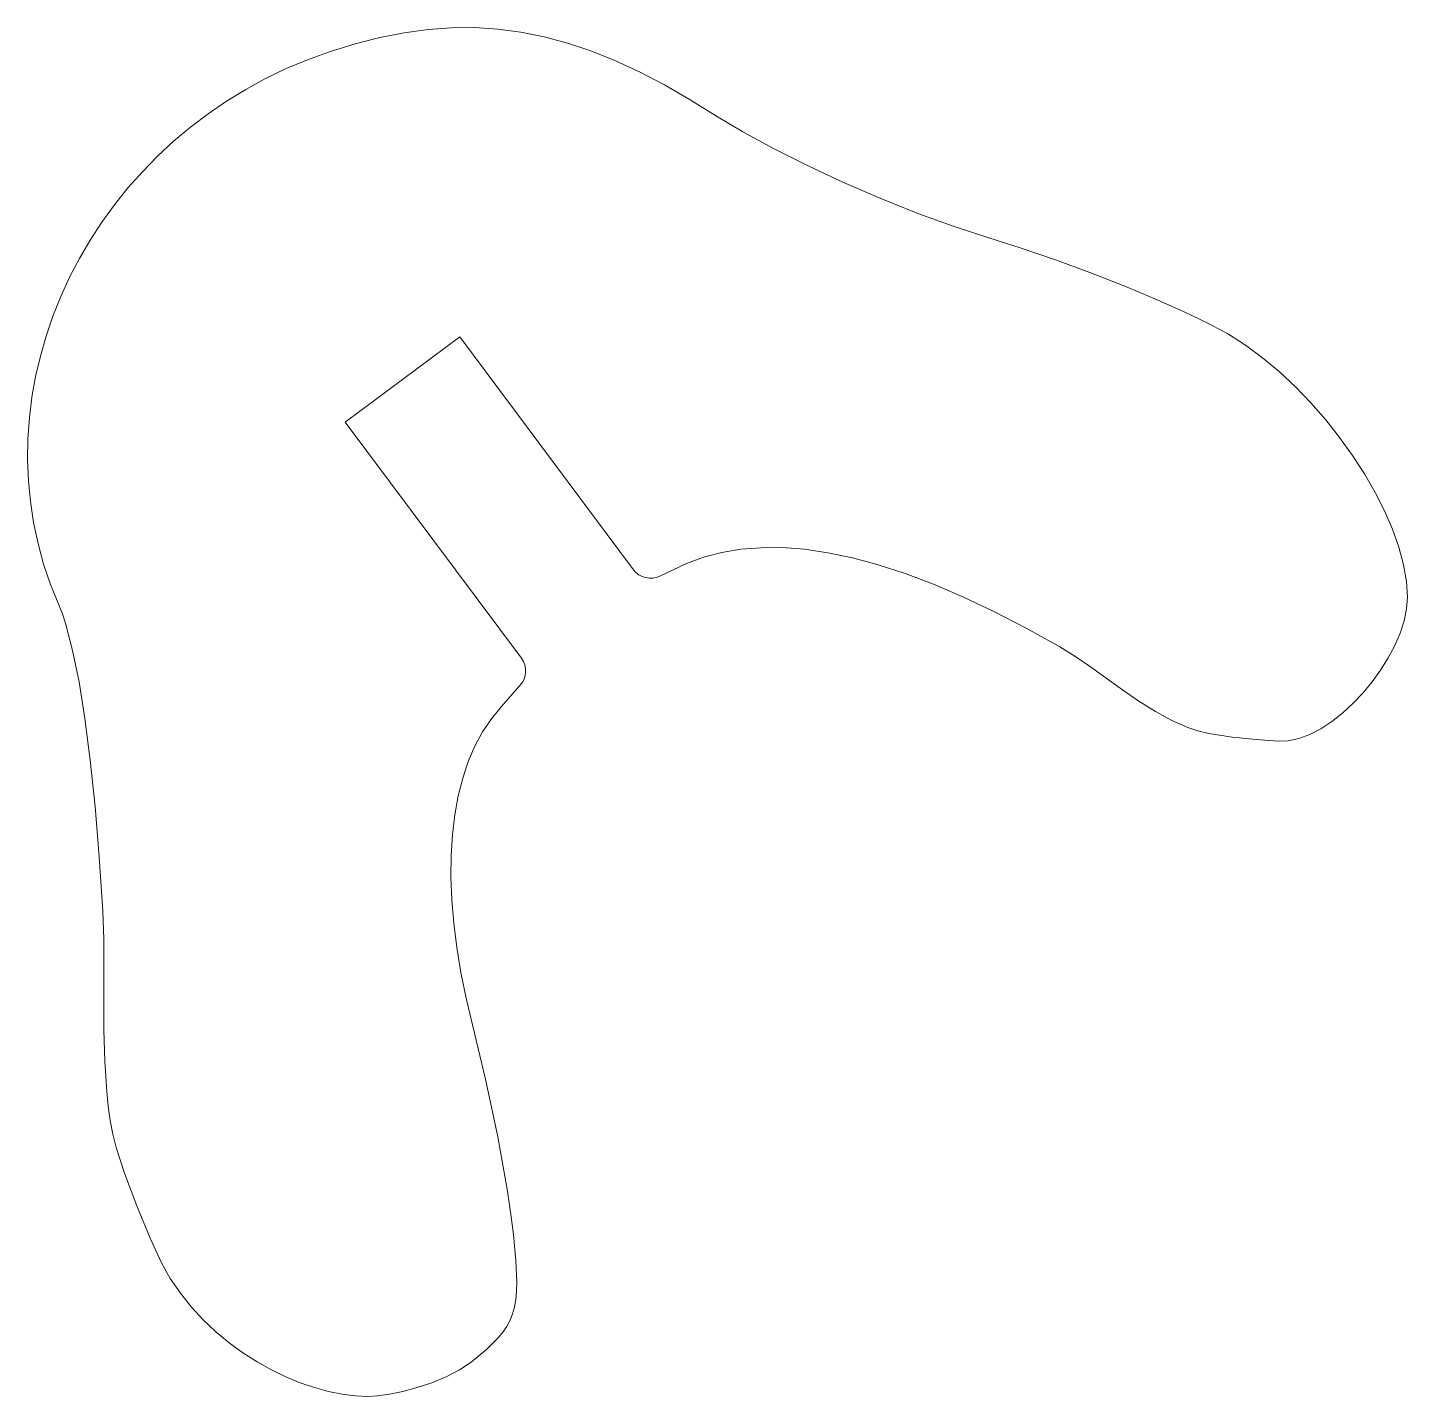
# Model space of a CAD drawing. Header units: millimetres. Extents: x -2345 to 260, y -1914 to 22.
# Drawn here: x -1326.9 to -1249.8, y -936 to -859.5 of the extents above; entities that cross this region are included whole.
import ezdxf

# ---------------------------------------------------------------- set-up
doc = ezdxf.new("R2010")
doc.units = ezdxf.units.MM
doc.header["$MEASUREMENT"] = 0
doc.layers.add('layer 1', color=7, linetype='Continuous')

msp = doc.modelspace()

# ---------------------------------------------------------------- linework, layer by layer
at = {"layer": 'layer 1', "lineweight": 9}
msp.add_open_spline([(-1307.895, -936.0495), (-1307.895, -936.0495), (-1307.356, -936.018), (-1307.356, -936.018), (-1307.356, -936.018), (-1307.356, -936.018), (-1306.6923, -935.9245), (-1306.6923, -935.9245), (-1306.6923, -935.9245), (-1306.6923, -935.9245), (-1305.9404, -935.7704), (-1305.9404, -935.7704), (-1305.9404, -935.7704), (-1305.9404, -935.7704), (-1305.1362, -935.5568), (-1305.1362, -935.5568), (-1305.1362, -935.5568), (-1305.1362, -935.5568), (-1304.316, -935.2848), (-1304.316, -935.2848), (-1304.316, -935.2848), (-1304.316, -935.2848), (-1303.5161, -934.9558), (-1303.5161, -934.9558), (-1303.5161, -934.9558), (-1303.5161, -934.9558), (-1302.7722, -934.5708), (-1302.7722, -934.5708), (-1302.7722, -934.5708), (-1302.7722, -934.5708), (-1302.1209, -934.1312), (-1302.1209, -934.1312), (-1302.1209, -934.1312), (-1302.1209, -934.1312), (-1301.264, -933.4236), (-1301.264, -933.4236), (-1301.264, -933.4236), (-1301.264, -933.4236), (-1300.6051, -932.7763), (-1300.6051, -932.7763), (-1300.6051, -932.7763), (-1300.6051, -932.7763), (-1300.3439, -932.4577), (-1300.3439, -932.4577), (-1300.3439, -932.4577), (-1300.3439, -932.4577), (-1300.1251, -932.133), (-1300.1251, -932.133), (-1300.1251, -932.133), (-1300.1251, -932.133), (-1299.9466, -931.7956), (-1299.9466, -931.7956), (-1299.9466, -931.7956), (-1299.9466, -931.7956), (-1299.8056, -931.4374), (-1299.8056, -931.4374), (-1299.8056, -931.4374), (-1299.8056, -931.4374), (-1299.6998, -931.0525), (-1299.6998, -931.0525), (-1299.6998, -931.0525), (-1299.6998, -931.0525), (-1299.6276, -930.6328), (-1299.6276, -930.6328), (-1299.6276, -930.6328), (-1299.6276, -930.6328), (-1299.5856, -930.172), (-1299.5856, -930.172), (-1299.5856, -930.172), (-1299.5856, -930.172), (-1299.572, -929.6624), (-1299.572, -929.6624), (-1299.572, -929.6624), (-1299.572, -929.6624), (-1299.6212, -928.4705), (-1299.6212, -928.4705), (-1299.6212, -928.4705), (-1299.6212, -928.4705), (-1299.7553, -926.9994), (-1299.7553, -926.9994), (-1299.7553, -926.9994), (-1299.7553, -926.9994), (-1299.8939, -925.8813), (-1299.8939, -925.8813), (-1299.8939, -925.8813), (-1299.8939, -925.8813), (-1300.0936, -924.5671), (-1300.0936, -924.5671), (-1300.0936, -924.5671), (-1300.0936, -924.5671), (-1300.637, -921.5443), (-1300.637, -921.5443), (-1300.637, -921.5443), (-1300.637, -921.5443), (-1301.3115, -918.3162), (-1301.3115, -918.3162), (-1301.3115, -918.3162), (-1301.3115, -918.3162), (-1302.0414, -915.2674), (-1302.0414, -915.2674), (-1302.0414, -915.2674), (-1302.0414, -915.2674), (-1302.3968, -913.7911), (-1302.3968, -913.7911), (-1302.3968, -913.7911), (-1302.3968, -913.7911), (-1302.6907, -912.352), (-1302.6907, -912.352), (-1302.6907, -912.352), (-1302.6907, -912.352), (-1302.9227, -910.9524), (-1302.9227, -910.9524), (-1302.9227, -910.9524), (-1302.9227, -910.9524), (-1303.0936, -909.5943), (-1303.0936, -909.5943), (-1303.0936, -909.5943), (-1303.0936, -909.5943), (-1303.2035, -908.2813), (-1303.2035, -908.2813), (-1303.2035, -908.2813), (-1303.2035, -908.2813), (-1303.2526, -907.0151), (-1303.2526, -907.0151), (-1303.2526, -907.0151), (-1303.2526, -907.0151), (-1303.2406, -905.7983), (-1303.2406, -905.7983), (-1303.2406, -905.7983), (-1303.2406, -905.7983), (-1303.1687, -904.6339), (-1303.1687, -904.6339), (-1303.1687, -904.6339), (-1303.1687, -904.6339), (-1303.0361, -903.5242), (-1303.0361, -903.5242), (-1303.0361, -903.5242), (-1303.0361, -903.5242), (-1302.8441, -902.4716), (-1302.8441, -902.4716), (-1302.8441, -902.4716), (-1302.8441, -902.4716), (-1302.5921, -901.4789), (-1302.5921, -901.4789), (-1302.5921, -901.4789), (-1302.5921, -901.4789), (-1302.2806, -900.5485), (-1302.2806, -900.5485), (-1302.2806, -900.5485), (-1302.2806, -900.5485), (-1301.9097, -899.6828), (-1301.9097, -899.6828), (-1301.9097, -899.6828), (-1301.9097, -899.6828), (-1301.48, -898.8845), (-1301.48, -898.8845), (-1301.48, -898.8845), (-1301.48, -898.8845), (-1300.9912, -898.1562), (-1300.9912, -898.1562), (-1300.9912, -898.1562), (-1300.9912, -898.1562), (-1300.4442, -897.5001), (-1300.4442, -897.5001), (-1300.4442, -897.5001), (-1300.4442, -897.5001), (-1299.374, -896.2886), (-1299.374, -896.2886), (-1299.374, -896.2886), (-1298.999, -895.8633), (-1298.9727, -895.234), (-1299.3121, -894.7795), (-1299.3121, -894.7795), (-1299.3121, -894.7795), (-1309.1605, -881.5789), (-1309.1605, -881.5789), (-1309.1605, -881.5789), (-1309.1605, -881.5789), (-1302.7594, -876.803), (-1302.7594, -876.803), (-1302.7594, -876.803), (-1302.7594, -876.803), (-1293.0452, -889.8232), (-1293.0452, -889.8232), (-1293.0452, -889.8232), (-1292.7034, -890.2816), (-1292.0864, -890.4346), (-1291.5701, -890.1886), (-1291.5701, -890.1886), (-1291.5701, -890.1886), (-1290.0782, -889.4786), (-1290.0782, -889.4786), (-1290.0782, -889.4786), (-1290.0782, -889.4786), (-1289.1223, -889.1292), (-1289.1223, -889.1292), (-1289.1223, -889.1292), (-1289.1223, -889.1292), (-1288.1116, -888.8636), (-1288.1116, -888.8636), (-1288.1116, -888.8636), (-1288.1116, -888.8636), (-1287.045, -888.6839), (-1287.045, -888.6839), (-1287.045, -888.6839), (-1287.045, -888.6839), (-1285.9205, -888.5929), (-1285.9205, -888.5929), (-1285.9205, -888.5929), (-1285.9205, -888.5929), (-1284.7366, -888.5925), (-1284.7366, -888.5925), (-1284.7366, -888.5925), (-1284.7366, -888.5925), (-1283.4911, -888.6855), (-1283.4911, -888.6855), (-1283.4911, -888.6855), (-1283.4911, -888.6855), (-1282.1821, -888.8748), (-1282.1821, -888.8748), (-1282.1821, -888.8748), (-1282.1821, -888.8748), (-1280.8081, -889.1619), (-1280.8081, -889.1619), (-1280.8081, -889.1619), (-1280.8081, -889.1619), (-1279.3673, -889.5501), (-1279.3673, -889.5501), (-1279.3673, -889.5501), (-1279.3673, -889.5501), (-1277.8575, -890.0412), (-1277.8575, -890.0412), (-1277.8575, -890.0412), (-1277.8575, -890.0412), (-1276.2774, -890.6382), (-1276.2774, -890.6382), (-1276.2774, -890.6382), (-1276.2774, -890.6382), (-1274.6246, -891.3434), (-1274.6246, -891.3434), (-1274.6246, -891.3434), (-1274.6246, -891.3434), (-1272.898, -892.1588), (-1272.898, -892.1588), (-1272.898, -892.1588), (-1272.898, -892.1588), (-1271.0954, -893.0876), (-1271.0954, -893.0876), (-1271.0954, -893.0876), (-1271.0954, -893.0876), (-1269.215, -894.1319), (-1269.215, -894.1319), (-1269.215, -894.1319), (-1269.215, -894.1319), (-1268.3721, -894.6534), (-1268.3721, -894.6534), (-1268.3721, -894.6534), (-1268.3721, -894.6534), (-1267.5008, -895.2479), (-1267.5008, -895.2479), (-1267.5008, -895.2479), (-1267.5008, -895.2479), (-1265.6998, -896.5362), (-1265.6998, -896.5362), (-1265.6998, -896.5362), (-1265.6998, -896.5362), (-1264.7834, -897.1683), (-1264.7834, -897.1683), (-1264.7834, -897.1683), (-1264.7834, -897.1683), (-1263.8654, -897.7529), (-1263.8654, -897.7529), (-1263.8654, -897.7529), (-1263.8654, -897.7529), (-1262.9525, -898.2584), (-1262.9525, -898.2584), (-1262.9525, -898.2584), (-1262.9525, -898.2584), (-1262.0513, -898.6557), (-1262.0513, -898.6557), (-1262.0513, -898.6557), (-1262.0513, -898.6557), (-1261.4854, -898.8366), (-1261.4854, -898.8366), (-1261.4854, -898.8366), (-1261.4854, -898.8366), (-1260.8725, -898.9832), (-1260.8725, -898.9832), (-1260.8725, -898.9832), (-1260.8725, -898.9832), (-1259.5635, -899.1924), (-1259.5635, -899.1924), (-1259.5635, -899.1924), (-1259.5635, -899.1924), (-1258.2374, -899.323), (-1258.2374, -899.323), (-1258.2374, -899.323), (-1258.2374, -899.323), (-1257.0075, -899.4144), (-1257.0075, -899.4144), (-1257.0075, -899.4144), (-1257.0075, -899.4144), (-1256.4333, -899.3977), (-1256.4333, -899.3977), (-1256.4333, -899.3977), (-1256.4333, -899.3977), (-1255.8375, -899.2699), (-1255.8375, -899.2699), (-1255.8375, -899.2699), (-1255.8375, -899.2699), (-1255.2289, -899.0411), (-1255.2289, -899.0411), (-1255.2289, -899.0411), (-1255.2289, -899.0411), (-1254.6148, -898.7208), (-1254.6148, -898.7208), (-1254.6148, -898.7208), (-1254.6148, -898.7208), (-1254.0038, -898.3191), (-1254.0038, -898.3191), (-1254.0038, -898.3191), (-1254.0038, -898.3191), (-1253.4036, -897.8463), (-1253.4036, -897.8463), (-1253.4036, -897.8463), (-1253.4036, -897.8463), (-1252.8222, -897.312), (-1252.8222, -897.312), (-1252.8222, -897.312), (-1252.8222, -897.312), (-1252.268, -896.7258), (-1252.268, -896.7258), (-1252.268, -896.7258), (-1252.268, -896.7258), (-1251.7489, -896.0981), (-1251.7489, -896.0981), (-1251.7489, -896.0981), (-1251.7489, -896.0981), (-1251.2729, -895.4384), (-1251.2729, -895.4384), (-1251.2729, -895.4384), (-1251.2729, -895.4384), (-1250.8476, -894.7572), (-1250.8476, -894.7572), (-1250.8476, -894.7572), (-1250.8476, -894.7572), (-1250.4818, -894.0636), (-1250.4818, -894.0636), (-1250.4818, -894.0636), (-1250.4818, -894.0636), (-1250.1835, -893.368), (-1250.1835, -893.368), (-1250.1835, -893.368), (-1250.1835, -893.368), (-1249.9603, -892.6799), (-1249.9603, -892.6799), (-1249.9603, -892.6799), (-1249.9603, -892.6799), (-1249.8205, -892.0099), (-1249.8205, -892.0099), (-1249.8205, -892.0099), (-1249.8205, -892.0099), (-1249.7722, -891.3674), (-1249.7722, -891.3674), (-1249.7722, -891.3674), (-1249.7722, -891.3674), (-1249.8277, -890.4821), (-1249.8277, -890.4821), (-1249.8277, -890.4821), (-1249.8277, -890.4821), (-1249.9899, -889.5469), (-1249.9899, -889.5469), (-1249.9899, -889.5469), (-1249.9899, -889.5469), (-1250.2522, -888.5721), (-1250.2522, -888.5721), (-1250.2522, -888.5721), (-1250.2522, -888.5721), (-1250.6084, -887.5667), (-1250.6084, -887.5667), (-1250.6084, -887.5667), (-1250.6084, -887.5667), (-1251.0512, -886.5408), (-1251.0512, -886.5408), (-1251.0512, -886.5408), (-1251.0512, -886.5408), (-1251.5747, -885.5038), (-1251.5747, -885.5038), (-1251.5747, -885.5038), (-1251.5747, -885.5038), (-1252.1721, -884.4655), (-1252.1721, -884.4655), (-1252.1721, -884.4655), (-1252.1721, -884.4655), (-1252.8366, -883.4357), (-1252.8366, -883.4357), (-1252.8366, -883.4357), (-1252.8366, -883.4357), (-1253.5618, -882.4238), (-1253.5618, -882.4238), (-1253.5618, -882.4238), (-1253.5618, -882.4238), (-1254.3412, -881.4399), (-1254.3412, -881.4399), (-1254.3412, -881.4399), (-1254.3412, -881.4399), (-1255.1678, -880.4931), (-1255.1678, -880.4931), (-1255.1678, -880.4931), (-1255.1678, -880.4931), (-1256.0355, -879.5935), (-1256.0355, -879.5935), (-1256.0355, -879.5935), (-1256.0355, -879.5935), (-1256.9376, -878.7501), (-1256.9376, -878.7501), (-1256.9376, -878.7501), (-1256.9376, -878.7501), (-1257.8676, -877.9734), (-1257.8676, -877.9734), (-1257.8676, -877.9734), (-1257.8676, -877.9734), (-1258.8184, -877.273), (-1258.8184, -877.273), (-1258.8184, -877.273), (-1258.8184, -877.273), (-1259.7839, -876.6581), (-1259.7839, -876.6581), (-1259.7839, -876.6581), (-1259.7839, -876.6581), (-1260.9016, -876.0535), (-1260.9016, -876.0535), (-1260.9016, -876.0535), (-1260.9016, -876.0535), (-1262.2905, -875.3846), (-1262.2905, -875.3846), (-1262.2905, -875.3846), (-1262.2905, -875.3846), (-1263.8953, -874.6735), (-1263.8953, -874.6735), (-1263.8953, -874.6735), (-1263.8953, -874.6735), (-1265.6607, -873.9419), (-1265.6607, -873.9419), (-1265.6607, -873.9419), (-1265.6607, -873.9419), (-1267.5315, -873.2127), (-1267.5315, -873.2127), (-1267.5315, -873.2127), (-1267.5315, -873.2127), (-1269.453, -872.5076), (-1269.453, -872.5076), (-1269.453, -872.5076), (-1269.453, -872.5076), (-1271.3698, -871.8483), (-1271.3698, -871.8483), (-1271.3698, -871.8483), (-1271.3698, -871.8483), (-1273.2266, -871.2581), (-1273.2266, -871.2581), (-1273.2266, -871.2581), (-1273.2266, -871.2581), (-1275.119, -870.6391), (-1275.119, -870.6391), (-1275.119, -870.6391), (-1275.119, -870.6391), (-1277.1367, -869.8988), (-1277.1367, -869.8988), (-1277.1367, -869.8988), (-1277.1367, -869.8988), (-1279.218, -869.065), (-1279.218, -869.065), (-1279.218, -869.065), (-1279.218, -869.065), (-1281.3004, -868.1654), (-1281.3004, -868.1654), (-1281.3004, -868.1654), (-1281.3004, -868.1654), (-1283.3222, -867.2278), (-1283.3222, -867.2278), (-1283.3222, -867.2278), (-1283.3222, -867.2278), (-1285.2201, -866.2806), (-1285.2201, -866.2806), (-1285.2201, -866.2806), (-1285.2201, -866.2806), (-1286.9328, -865.351), (-1286.9328, -865.351), (-1286.9328, -865.351), (-1286.9328, -865.351), (-1288.3975, -864.4673), (-1288.3975, -864.4673), (-1288.3975, -864.4673), (-1288.3975, -864.4673), (-1289.8798, -863.5448), (-1289.8798, -863.5448), (-1289.8798, -863.5448), (-1289.8798, -863.5448), (-1291.3173, -862.7199), (-1291.3173, -862.7199), (-1291.3173, -862.7199), (-1291.3173, -862.7199), (-1292.7165, -861.9915), (-1292.7165, -861.9915), (-1292.7165, -861.9915), (-1292.7165, -861.9915), (-1294.083, -861.3586), (-1294.083, -861.3586), (-1294.083, -861.3586), (-1294.083, -861.3586), (-1295.4227, -860.8199), (-1295.4227, -860.8199), (-1295.4227, -860.8199), (-1295.4227, -860.8199), (-1296.7413, -860.3755), (-1296.7413, -860.3755), (-1296.7413, -860.3755), (-1296.7413, -860.3755), (-1298.0447, -860.0233), (-1298.0447, -860.0233), (-1298.0447, -860.0233), (-1298.0447, -860.0233), (-1299.338, -859.7629), (-1299.338, -859.7629), (-1299.338, -859.7629), (-1299.338, -859.7629), (-1300.6282, -859.5932), (-1300.6282, -859.5932), (-1300.6282, -859.5932), (-1300.6282, -859.5932), (-1301.92, -859.5133), (-1301.92, -859.5133), (-1301.92, -859.5133), (-1301.92, -859.5133), (-1303.2198, -859.5225), (-1303.2198, -859.5225), (-1303.2198, -859.5225), (-1303.2198, -859.5225), (-1304.5332, -859.6191), (-1304.5332, -859.6191), (-1304.5332, -859.6191), (-1304.5332, -859.6191), (-1305.8657, -859.8028), (-1305.8657, -859.8028), (-1305.8657, -859.8028), (-1305.8657, -859.8028), (-1307.2234, -860.0728), (-1307.2234, -860.0728), (-1307.2234, -860.0728), (-1307.2234, -860.0728), (-1308.6122, -860.427), (-1308.6122, -860.427), (-1308.6122, -860.427), (-1308.6122, -860.427), (-1310.0378, -860.8658), (-1310.0378, -860.8658), (-1310.0378, -860.8658), (-1310.0378, -860.8658), (-1311.2673, -861.3091), (-1311.2673, -861.3091), (-1311.2673, -861.3091), (-1311.2673, -861.3091), (-1312.4589, -861.8094), (-1312.4589, -861.8094), (-1312.4589, -861.8094), (-1312.4589, -861.8094), (-1313.6121, -862.3641), (-1313.6121, -862.3641), (-1313.6121, -862.3641), (-1313.6121, -862.3641), (-1314.7254, -862.9706), (-1314.7254, -862.9706), (-1314.7254, -862.9706), (-1314.7254, -862.9706), (-1315.7976, -863.6267), (-1315.7976, -863.6267), (-1315.7976, -863.6267), (-1315.7976, -863.6267), (-1316.8282, -864.3307), (-1316.8282, -864.3307), (-1316.8282, -864.3307), (-1316.8282, -864.3307), (-1317.8153, -865.0798), (-1317.8153, -865.0798), (-1317.8153, -865.0798), (-1317.8153, -865.0798), (-1318.7581, -865.8717), (-1318.7581, -865.8717), (-1318.7581, -865.8717), (-1318.7581, -865.8717), (-1319.6554, -866.7039), (-1319.6554, -866.7039), (-1319.6554, -866.7039), (-1319.6554, -866.7039), (-1320.5063, -867.5748), (-1320.5063, -867.5748), (-1320.5063, -867.5748), (-1320.5063, -867.5748), (-1321.3098, -868.4816), (-1321.3098, -868.4816), (-1321.3098, -868.4816), (-1321.3098, -868.4816), (-1322.0641, -869.4224), (-1322.0641, -869.4224), (-1322.0641, -869.4224), (-1322.0641, -869.4224), (-1322.7685, -870.3944), (-1322.7685, -870.3944), (-1322.7685, -870.3944), (-1322.7685, -870.3944), (-1323.4222, -871.3954), (-1323.4222, -871.3954), (-1323.4222, -871.3954), (-1323.4222, -871.3954), (-1324.0235, -872.4237), (-1324.0235, -872.4237), (-1324.0235, -872.4237), (-1324.0235, -872.4237), (-1324.5718, -873.4759), (-1324.5718, -873.4759), (-1324.5718, -873.4759), (-1324.5718, -873.4759), (-1325.0653, -874.5509), (-1325.0653, -874.5509), (-1325.0653, -874.5509), (-1325.0653, -874.5509), (-1325.5038, -875.6458), (-1325.5038, -875.6458), (-1325.5038, -875.6458), (-1325.5038, -875.6458), (-1325.8851, -876.7583), (-1325.8851, -876.7583), (-1325.8851, -876.7583), (-1325.8851, -876.7583), (-1326.209, -877.8864), (-1326.209, -877.8864), (-1326.209, -877.8864), (-1326.209, -877.8864), (-1326.4741, -879.0272), (-1326.4741, -879.0272), (-1326.4741, -879.0272), (-1326.4741, -879.0272), (-1326.679, -880.1793), (-1326.679, -880.1793), (-1326.679, -880.1793), (-1326.679, -880.1793), (-1326.8227, -881.3397), (-1326.8227, -881.3397), (-1326.8227, -881.3397), (-1326.8227, -881.3397), (-1326.9042, -882.5061), (-1326.9042, -882.5061), (-1326.9042, -882.5061), (-1326.9042, -882.5061), (-1326.9226, -883.6769), (-1326.9226, -883.6769), (-1326.9226, -883.6769), (-1326.9226, -883.6769), (-1326.8763, -884.8489), (-1326.8763, -884.8489), (-1326.8763, -884.8489), (-1326.8763, -884.8489), (-1326.7644, -886.0205), (-1326.7644, -886.0205), (-1326.7644, -886.0205), (-1326.7644, -886.0205), (-1326.586, -887.1893), (-1326.586, -887.1893), (-1326.586, -887.1893), (-1326.586, -887.1893), (-1326.3396, -888.3525), (-1326.3396, -888.3525), (-1326.3396, -888.3525), (-1326.3396, -888.3525), (-1326.0241, -889.5085), (-1326.0241, -889.5085), (-1326.0241, -889.5085), (-1326.0241, -889.5085), (-1325.6384, -890.6546), (-1325.6384, -890.6546), (-1325.6384, -890.6546), (-1325.6384, -890.6546), (-1325.1815, -891.7887), (-1325.1815, -891.7887), (-1325.1815, -891.7887), (-1325.1815, -891.7887), (-1324.9795, -892.2998), (-1324.9795, -892.2998), (-1324.9795, -892.2998), (-1324.9795, -892.2998), (-1324.7822, -892.8968), (-1324.7822, -892.8968), (-1324.7822, -892.8968), (-1324.7822, -892.8968), (-1324.4037, -894.3391), (-1324.4037, -894.3391), (-1324.4037, -894.3391), (-1324.4037, -894.3391), (-1324.0483, -896.0961), (-1324.0483, -896.0961), (-1324.0483, -896.0961), (-1324.0483, -896.0961), (-1323.7192, -898.1486), (-1323.7192, -898.1486), (-1323.7192, -898.1486), (-1323.7192, -898.1486), (-1323.419, -900.4766), (-1323.419, -900.4766), (-1323.419, -900.4766), (-1323.419, -900.4766), (-1323.1502, -903.0614), (-1323.1502, -903.0614), (-1323.1502, -903.0614), (-1323.1502, -903.0614), (-1322.9162, -905.8834), (-1322.9162, -905.8834), (-1322.9162, -905.8834), (-1322.9162, -905.8834), (-1322.7194, -908.9234), (-1322.7194, -908.9234), (-1322.7194, -908.9234), (-1322.7194, -908.9234), (-1322.6658, -910.4712), (-1322.6658, -910.4712), (-1322.6658, -910.4712), (-1322.6658, -910.4712), (-1322.6555, -912.12), (-1322.6555, -912.12), (-1322.6555, -912.12), (-1322.6555, -912.12), (-1322.6543, -915.5769), (-1322.6543, -915.5769), (-1322.6543, -915.5769), (-1322.6543, -915.5769), (-1322.6095, -917.3135), (-1322.6095, -917.3135), (-1322.6095, -917.3135), (-1322.6095, -917.3135), (-1322.4993, -919.0082), (-1322.4993, -919.0082), (-1322.4993, -919.0082), (-1322.4993, -919.0082), (-1322.4111, -919.8288), (-1322.4111, -919.8288), (-1322.4111, -919.8288), (-1322.4111, -919.8288), (-1322.2965, -920.6258), (-1322.2965, -920.6258), (-1322.2965, -920.6258), (-1322.2965, -920.6258), (-1322.1519, -921.3941), (-1322.1519, -921.3941), (-1322.1519, -921.3941), (-1322.1519, -921.3941), (-1321.9742, -922.1301), (-1321.9742, -922.1301), (-1321.9742, -922.1301), (-1321.9742, -922.1301), (-1321.5086, -923.5608), (-1321.5086, -923.5608), (-1321.5086, -923.5608), (-1321.5086, -923.5608), (-1320.8178, -925.3945), (-1320.8178, -925.3945), (-1320.8178, -925.3945), (-1320.8178, -925.3945), (-1320.0723, -927.2074), (-1320.0723, -927.2074), (-1320.0723, -927.2074), (-1320.0723, -927.2074), (-1319.4417, -928.5739), (-1319.4417, -928.5739), (-1319.4417, -928.5739), (-1319.4417, -928.5739), (-1318.9426, -929.452), (-1318.9426, -929.452), (-1318.9426, -929.452), (-1318.9426, -929.452), (-1318.3812, -930.2786), (-1318.3812, -930.2786), (-1318.3812, -930.2786), (-1318.3812, -930.2786), (-1317.7646, -931.0529), (-1317.7646, -931.0529), (-1317.7646, -931.0529), (-1317.7646, -931.0529), (-1317.0993, -931.7748), (-1317.0993, -931.7748), (-1317.0993, -931.7748), (-1317.0993, -931.7748), (-1316.3929, -932.4429), (-1316.3929, -932.4429), (-1316.3929, -932.4429), (-1316.3929, -932.4429), (-1315.6522, -933.0566), (-1315.6522, -933.0566), (-1315.6522, -933.0566), (-1315.6522, -933.0566), (-1314.8843, -933.6157), (-1314.8843, -933.6157), (-1314.8843, -933.6157), (-1314.8843, -933.6157), (-1314.0957, -934.1184), (-1314.0957, -934.1184), (-1314.0957, -934.1184), (-1314.0957, -934.1184), (-1313.2938, -934.5653), (-1313.2938, -934.5653), (-1313.2938, -934.5653), (-1313.2938, -934.5653), (-1312.4856, -934.9546), (-1312.4856, -934.9546), (-1312.4856, -934.9546), (-1312.4856, -934.9546), (-1311.6782, -935.286), (-1311.6782, -935.286), (-1311.6782, -935.286), (-1311.6782, -935.286), (-1310.8784, -935.5592), (-1310.8784, -935.5592), (-1310.8784, -935.5592), (-1310.8784, -935.5592), (-1310.0929, -935.7724), (-1310.0929, -935.7724), (-1310.0929, -935.7724), (-1310.0929, -935.7724), (-1309.3294, -935.9257), (-1309.3294, -935.9257), (-1309.3294, -935.9257), (-1309.3294, -935.9257), (-1308.5943, -936.0184), (-1308.5943, -936.0184), (-1308.5943, -936.0184), (-1308.5943, -936.0184), (-1307.895, -936.0495), (-1307.895, -936.0495)], degree=3, knots=[0, 0, 0, 0, 0.0047619, 0.0047619, 0.0047619, 0.0047619, 0.0095238, 0.0095238, 0.0095238, 0.0095238, 0.0142857, 0.0142857, 0.0142857, 0.0142857, 0.0190476, 0.0190476, 0.0190476, 0.0190476, 0.0238095, 0.0238095, 0.0238095, 0.0238095, 0.0285714, 0.0285714, 0.0285714, 0.0285714, 0.0333333, 0.0333333, 0.0333333, 0.0333333, 0.0380952, 0.0380952, 0.0380952, 0.0380952, 0.0428571, 0.0428571, 0.0428571, 0.0428571, 0.047619, 0.047619, 0.047619, 0.047619, 0.052381, 0.052381, 0.052381, 0.052381, 0.0571429, 0.0571429, 0.0571429, 0.0571429, 0.0619048, 0.0619048, 0.0619048, 0.0619048, 0.0666667, 0.0666667, 0.0666667, 0.0666667, 0.0714286, 0.0714286, 0.0714286, 0.0714286, 0.0761905, 0.0761905, 0.0761905, 0.0761905, 0.0809524, 0.0809524, 0.0809524, 0.0809524, 0.0857143, 0.0857143, 0.0857143, 0.0857143, 0.0904762, 0.0904762, 0.0904762, 0.0904762, 0.0952381, 0.0952381, 0.0952381, 0.0952381, 0.1, 0.1, 0.1, 0.1, 0.1047619, 0.1047619, 0.1047619, 0.1047619, 0.1095238, 0.1095238, 0.1095238, 0.1095238, 0.1142857, 0.1142857, 0.1142857, 0.1142857, 0.1190476, 0.1190476, 0.1190476, 0.1190476, 0.1238095, 0.1238095, 0.1238095, 0.1238095, 0.1285714, 0.1285714, 0.1285714, 0.1285714, 0.1333333, 0.1333333, 0.1333333, 0.1333333, 0.1380952, 0.1380952, 0.1380952, 0.1380952, 0.1428571, 0.1428571, 0.1428571, 0.1428571, 0.147619, 0.147619, 0.147619, 0.147619, 0.152381, 0.152381, 0.152381, 0.152381, 0.1571429, 0.1571429, 0.1571429, 0.1571429, 0.1619048, 0.1619048, 0.1619048, 0.1619048, 0.1666667, 0.1666667, 0.1666667, 0.1666667, 0.1714286, 0.1714286, 0.1714286, 0.1714286, 0.1761905, 0.1761905, 0.1761905, 0.1761905, 0.1809524, 0.1809524, 0.1809524, 0.1809524, 0.1857143, 0.1857143, 0.1857143, 0.1857143, 0.1904762, 0.1904762, 0.1904762, 0.1904762, 0.1952381, 0.1952381, 0.1952381, 0.1952381, 0.2, 0.2, 0.2, 0.2, 0.2047619, 0.2047619, 0.2047619, 0.2047619, 0.2095238, 0.2095238, 0.2095238, 0.2095238, 0.2142857, 0.2142857, 0.2142857, 0.2142857, 0.2190476, 0.2190476, 0.2190476, 0.2190476, 0.2238095, 0.2238095, 0.2238095, 0.2238095, 0.2285714, 0.2285714, 0.2285714, 0.2285714, 0.2333333, 0.2333333, 0.2333333, 0.2333333, 0.2380952, 0.2380952, 0.2380952, 0.2380952, 0.2428571, 0.2428571, 0.2428571, 0.2428571, 0.247619, 0.247619, 0.247619, 0.247619, 0.252381, 0.252381, 0.252381, 0.252381, 0.2571429, 0.2571429, 0.2571429, 0.2571429, 0.2619048, 0.2619048, 0.2619048, 0.2619048, 0.2666667, 0.2666667, 0.2666667, 0.2666667, 0.2714286, 0.2714286, 0.2714286, 0.2714286, 0.2761905, 0.2761905, 0.2761905, 0.2761905, 0.2809524, 0.2809524, 0.2809524, 0.2809524, 0.2857143, 0.2857143, 0.2857143, 0.2857143, 0.2904762, 0.2904762, 0.2904762, 0.2904762, 0.2952381, 0.2952381, 0.2952381, 0.2952381, 0.3, 0.3, 0.3, 0.3, 0.3047619, 0.3047619, 0.3047619, 0.3047619, 0.3095238, 0.3095238, 0.3095238, 0.3095238, 0.3142857, 0.3142857, 0.3142857, 0.3142857, 0.3190476, 0.3190476, 0.3190476, 0.3190476, 0.3238095, 0.3238095, 0.3238095, 0.3238095, 0.3285714, 0.3285714, 0.3285714, 0.3285714, 0.3333333, 0.3333333, 0.3333333, 0.3333333, 0.3380952, 0.3380952, 0.3380952, 0.3380952, 0.3428571, 0.3428571, 0.3428571, 0.3428571, 0.347619, 0.347619, 0.347619, 0.347619, 0.352381, 0.352381, 0.352381, 0.352381, 0.3571429, 0.3571429, 0.3571429, 0.3571429, 0.3619048, 0.3619048, 0.3619048, 0.3619048, 0.3666667, 0.3666667, 0.3666667, 0.3666667, 0.3714286, 0.3714286, 0.3714286, 0.3714286, 0.3761905, 0.3761905, 0.3761905, 0.3761905, 0.3809524, 0.3809524, 0.3809524, 0.3809524, 0.3857143, 0.3857143, 0.3857143, 0.3857143, 0.3904762, 0.3904762, 0.3904762, 0.3904762, 0.3952381, 0.3952381, 0.3952381, 0.3952381, 0.4, 0.4, 0.4, 0.4, 0.4047619, 0.4047619, 0.4047619, 0.4047619, 0.4095238, 0.4095238, 0.4095238, 0.4095238, 0.4142857, 0.4142857, 0.4142857, 0.4142857, 0.4190476, 0.4190476, 0.4190476, 0.4190476, 0.4238095, 0.4238095, 0.4238095, 0.4238095, 0.4285714, 0.4285714, 0.4285714, 0.4285714, 0.4333333, 0.4333333, 0.4333333, 0.4333333, 0.4380952, 0.4380952, 0.4380952, 0.4380952, 0.4428571, 0.4428571, 0.4428571, 0.4428571, 0.447619, 0.447619, 0.447619, 0.447619, 0.452381, 0.452381, 0.452381, 0.452381, 0.4571429, 0.4571429, 0.4571429, 0.4571429, 0.4619048, 0.4619048, 0.4619048, 0.4619048, 0.4666667, 0.4666667, 0.4666667, 0.4666667, 0.4714286, 0.4714286, 0.4714286, 0.4714286, 0.4761905, 0.4761905, 0.4761905, 0.4761905, 0.4809524, 0.4809524, 0.4809524, 0.4809524, 0.4857143, 0.4857143, 0.4857143, 0.4857143, 0.4904762, 0.4904762, 0.4904762, 0.4904762, 0.4952381, 0.4952381, 0.4952381, 0.4952381, 0.5, 0.5, 0.5, 0.5, 0.5047619, 0.5047619, 0.5047619, 0.5047619, 0.5095238, 0.5095238, 0.5095238, 0.5095238, 0.5142857, 0.5142857, 0.5142857, 0.5142857, 0.5190476, 0.5190476, 0.5190476, 0.5190476, 0.5238095, 0.5238095, 0.5238095, 0.5238095, 0.5285714, 0.5285714, 0.5285714, 0.5285714, 0.5333333, 0.5333333, 0.5333333, 0.5333333, 0.5380952, 0.5380952, 0.5380952, 0.5380952, 0.5428571, 0.5428571, 0.5428571, 0.5428571, 0.547619, 0.547619, 0.547619, 0.547619, 0.552381, 0.552381, 0.552381, 0.552381, 0.5571429, 0.5571429, 0.5571429, 0.5571429, 0.5619048, 0.5619048, 0.5619048, 0.5619048, 0.5666667, 0.5666667, 0.5666667, 0.5666667, 0.5714286, 0.5714286, 0.5714286, 0.5714286, 0.5761905, 0.5761905, 0.5761905, 0.5761905, 0.5809524, 0.5809524, 0.5809524, 0.5809524, 0.5857143, 0.5857143, 0.5857143, 0.5857143, 0.5904762, 0.5904762, 0.5904762, 0.5904762, 0.5952381, 0.5952381, 0.5952381, 0.5952381, 0.6, 0.6, 0.6, 0.6, 0.6047619, 0.6047619, 0.6047619, 0.6047619, 0.6095238, 0.6095238, 0.6095238, 0.6095238, 0.6142857, 0.6142857, 0.6142857, 0.6142857, 0.6190476, 0.6190476, 0.6190476, 0.6190476, 0.6238095, 0.6238095, 0.6238095, 0.6238095, 0.6285714, 0.6285714, 0.6285714, 0.6285714, 0.6333333, 0.6333333, 0.6333333, 0.6333333, 0.6380952, 0.6380952, 0.6380952, 0.6380952, 0.6428571, 0.6428571, 0.6428571, 0.6428571, 0.647619, 0.647619, 0.647619, 0.647619, 0.652381, 0.652381, 0.652381, 0.652381, 0.6571429, 0.6571429, 0.6571429, 0.6571429, 0.6619048, 0.6619048, 0.6619048, 0.6619048, 0.6666667, 0.6666667, 0.6666667, 0.6666667, 0.6714286, 0.6714286, 0.6714286, 0.6714286, 0.6761905, 0.6761905, 0.6761905, 0.6761905, 0.6809524, 0.6809524, 0.6809524, 0.6809524, 0.6857143, 0.6857143, 0.6857143, 0.6857143, 0.6904762, 0.6904762, 0.6904762, 0.6904762, 0.6952381, 0.6952381, 0.6952381, 0.6952381, 0.7, 0.7, 0.7, 0.7, 0.7047619, 0.7047619, 0.7047619, 0.7047619, 0.7095238, 0.7095238, 0.7095238, 0.7095238, 0.7142857, 0.7142857, 0.7142857, 0.7142857, 0.7190476, 0.7190476, 0.7190476, 0.7190476, 0.7238095, 0.7238095, 0.7238095, 0.7238095, 0.7285714, 0.7285714, 0.7285714, 0.7285714, 0.7333333, 0.7333333, 0.7333333, 0.7333333, 0.7380952, 0.7380952, 0.7380952, 0.7380952, 0.7428571, 0.7428571, 0.7428571, 0.7428571, 0.747619, 0.747619, 0.747619, 0.747619, 0.752381, 0.752381, 0.752381, 0.752381, 0.7571429, 0.7571429, 0.7571429, 0.7571429, 0.7619048, 0.7619048, 0.7619048, 0.7619048, 0.7666667, 0.7666667, 0.7666667, 0.7666667, 0.7714286, 0.7714286, 0.7714286, 0.7714286, 0.7761905, 0.7761905, 0.7761905, 0.7761905, 0.7809524, 0.7809524, 0.7809524, 0.7809524, 0.7857143, 0.7857143, 0.7857143, 0.7857143, 0.7904762, 0.7904762, 0.7904762, 0.7904762, 0.7952381, 0.7952381, 0.7952381, 0.7952381, 0.8, 0.8, 0.8, 0.8, 0.8047619, 0.8047619, 0.8047619, 0.8047619, 0.8095238, 0.8095238, 0.8095238, 0.8095238, 0.8142857, 0.8142857, 0.8142857, 0.8142857, 0.8190476, 0.8190476, 0.8190476, 0.8190476, 0.8238095, 0.8238095, 0.8238095, 0.8238095, 0.8285714, 0.8285714, 0.8285714, 0.8285714, 0.8333333, 0.8333333, 0.8333333, 0.8333333, 0.8380952, 0.8380952, 0.8380952, 0.8380952, 0.8428571, 0.8428571, 0.8428571, 0.8428571, 0.847619, 0.847619, 0.847619, 0.847619, 0.852381, 0.852381, 0.852381, 0.852381, 0.8571429, 0.8571429, 0.8571429, 0.8571429, 0.8619048, 0.8619048, 0.8619048, 0.8619048, 0.8666667, 0.8666667, 0.8666667, 0.8666667, 0.8714286, 0.8714286, 0.8714286, 0.8714286, 0.8761905, 0.8761905, 0.8761905, 0.8761905, 0.8809524, 0.8809524, 0.8809524, 0.8809524, 0.8857143, 0.8857143, 0.8857143, 0.8857143, 0.8904762, 0.8904762, 0.8904762, 0.8904762, 0.8952381, 0.8952381, 0.8952381, 0.8952381, 0.9, 0.9, 0.9, 0.9, 0.9047619, 0.9047619, 0.9047619, 0.9047619, 0.9095238, 0.9095238, 0.9095238, 0.9095238, 0.9142857, 0.9142857, 0.9142857, 0.9142857, 0.9190476, 0.9190476, 0.9190476, 0.9190476, 0.9238095, 0.9238095, 0.9238095, 0.9238095, 0.9285714, 0.9285714, 0.9285714, 0.9285714, 0.9333333, 0.9333333, 0.9333333, 0.9333333, 0.9380952, 0.9380952, 0.9380952, 0.9380952, 0.9428571, 0.9428571, 0.9428571, 0.9428571, 0.947619, 0.947619, 0.947619, 0.947619, 0.952381, 0.952381, 0.952381, 0.952381, 0.9571429, 0.9571429, 0.9571429, 0.9571429, 0.9619048, 0.9619048, 0.9619048, 0.9619048, 0.9666667, 0.9666667, 0.9666667, 0.9666667, 0.9714286, 0.9714286, 0.9714286, 0.9714286, 0.9761905, 0.9761905, 0.9761905, 0.9761905, 0.9809524, 0.9809524, 0.9809524, 0.9809524, 0.9857143, 0.9857143, 0.9857143, 0.9857143, 0.9904762, 0.9904762, 0.9904762, 0.9904762, 1, 1, 1, 1], dxfattribs=at)

doc.saveas('drawing.dxf')
